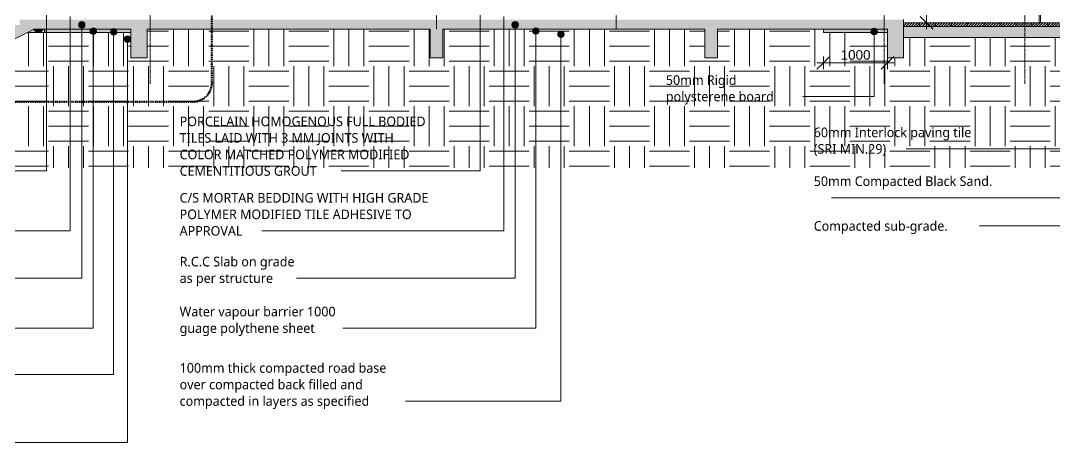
# Model space of a CAD drawing. Header units: millimetres. Extents: x -25665 to 60211, y -6376 to 13478.
# Drawn here: x -8748 to 7374, y -6250 to 333 of the extents above; entities that cross this region are included whole.
import ezdxf

# ---------------------------------------------------------------- set-up
doc = ezdxf.new("R2010")
doc.units = ezdxf.units.MM
doc.linetypes.add('Callout Boundary', pattern=[2.38125, 1.190625, -1.190625])
doc.linetypes.add('Grid Line', pattern=[22.225, 12.7, -3.175, 3.175, -3.175])
for name, color, linetype, lineweight in [('A-ANNO-DIMS', 211, 'Continuous', 9), ('A-ANNO-DIMS-100', 211, 'Continuous', 9), ('A-ANNO-SYMB', 150, 'Continuous', 9), ('A-DETL-GENF', 92, 'Continuous', 9), ('A-DETL-THIN', 151, 'Continuous', 9), ('A-FLOR-PATT', 8, 'Continuous', 35), ('A-GENM', 13, 'Continuous', 9), ('A-WALL', 113, 'Continuous', 9), ('G-ANNO-TEXT', 231, 'Continuous', 9), ('S-GRID', 1, 'Continuous', 9), ('S-STRS', 31, 'Continuous', 9)]:
    doc.layers.add(name, color=color, linetype=linetype, lineweight=lineweight)
doc.styles.add('Arial_4', font='arial.ttf', dxfattribs={"height": 150})
doc.styles.add('Lucida Sans Unicode_2', font='l_10646.ttf', dxfattribs={"height": 150})
doc.dimstyles.new('100', dxfattribs={"dimscale": 304.8, "dimtxt": 153.03891, "dimasz": 0.656168, "dimexe": 0.328084, "dimexo": 0.0625, "dimgap": 0.016404, "dimtad": 1, "dimdec": 0, "dimzin": 0, "dimdsep": 46, "dimtxsty": 'Arial_4', "dimblk1": 'OBLIQUE', "dimblk2": 'OBLIQUE', "dimsah": 1, "dimcen": 0.09, "dimdle": 0.328084, "dimazin": 0, "dimtfac": 1, "dimtdec": 4, "dimtix": 1, "dimtmove": 0, "dimatfit": 3, "dimfxl": 0.328084, "dimfxlon": 1, "dimtvp": 1, "dimtolj": 1, "dimtzin": 0, "dimarcsym": 2})
pattern_1 = [(45, (-2066.66, 4700), (-21.2132, 21.2132), [])]

# ---------------------------------------------------------------- blocks, each defined once
blk = doc.blocks.new('Generic Models 2 - Generic Models 1-700113-Section - A')
at = {"layer": 'A-GENM'}
for p in [(7037, 8750), (7137, 300)]:
    blk.add_line(p, (7137, 8750), dxfattribs=at)
blk = doc.blocks.new('DIMBLOCK28-Section - A')
at = {"layer": 'A-ANNO-DIMS-100', "transparency": 16777216}
for p, q in [((5382, 1650), (5282, 1750)), ((5282, 1650), (5482, 1650)), ((5382, 1650), (5282, 1650)), ((5382, 1650), (5382, 200)), ((5382, 1650), (5482, 1550)), ((5382, 300), (5282, 400)), ((5482, 300), (5282, 300)), ((5382, 300), (5482, 200)), ((5382, 300), (5482, 300))]:
    blk.add_line(p, q, dxfattribs=at)
at = {"layer": 'A-ANNO-DIMS-100', "color": 0, "transparency": 16777216, "insert": (5182, 744), "char_height": 150, "width": 553.77, "attachment_point": 1, "rotation": 90, "line_spacing_factor": 0.941778, "style": 'Arial_4'}
blk.add_mtext('1350', dxfattribs=at)
blk = doc.blocks.new('_Oblique')
at = {"color": 0, "linetype": 'ByBlock', "lineweight": -2}
blk.add_line((-0.5, -0.5), (0.5, 0.5), dxfattribs=at)
blk = doc.blocks.new('DIMBLOCK33-Section - A')
at = {"layer": 'A-ANNO-DIMS-100', "transparency": 16777216}
for p, q in [((3772, -326), (3872, -226)), ((3772, -226), (3772, -426)), ((3772, -326), (3772, -226)), ((4772, -326), (4872, -226)), ((4772, -226), (4772, -426)), ((4772, -326), (4772, -226)), ((3672, -326), (4872, -326)), ((3772, -326), (3672, -426)), ((4772, -326), (4672, -426))]:
    blk.add_line(p, q, dxfattribs=at)
at = {"layer": 'A-ANNO-DIMS-100', "color": 0, "transparency": 16777216, "insert": (4041, -127), "char_height": 150, "width": 553.77, "attachment_point": 1, "line_spacing_factor": 0.941778, "style": 'Arial_4'}
blk.add_mtext('1000', dxfattribs=at)

msp = doc.modelspace()

# ---------------------------------------------------------------- hatches: boundary and pattern name
at = {"layer": 'A-DETL-GENF'}
msp.add_hatch(color=253, dxfattribs=at).paths.add_polyline_path([(-7027.8, -250), (-6777.8, -250), (-6777.8, 200), (-2362.8, 200), (-2362.8, -250), (-2162.8, -250), (-2162.8, 200), (1922.2, 200), (1922.2, -250), (2122.2, -250), (2122.2, 200), (4772.2, 200), (4772.2, -250), (5022.2, -250), (5022.2, 350), (-8763.1, 350), (-8763.1, 263.3), (-9063.1, 262.5), (-9063.1, 146.7), (-9363.1, 145.8), (-9363.1, -230), (-9113.1, -230), (-9113.1, -84.8), (-8543.6, 200), (-7027.8, 200), (-7027.8, -230)])
h = msp.add_hatch(dxfattribs=at)
h.set_pattern_fill('FP_18', color=253, style=0, pattern_type=2)
h.set_pattern_definition([(0, (-2066.66, 4700), (625, 625), [625, -625]), (0, (-2066.66, 4934.4), (625, 625), [625, -625]), (0, (-2066.66, 5168.75), (625, 625), [625, -625]), (90, (-1988.54, 5246.9), (-625, 625), [625, -625]), (90, (-1754.16, 5246.9), (-625, 625), [625, -625]), (90, (-1519.8, 5246.9), (-625, 625), [625, -625])])
h.paths.add_polyline_path([(-18420.8, -1964.6), (14072.6, -1964.6), (14072.6, 71.5), (13122.2, 71.5), (13122.2, -234.1), (13047.2, -234.1), (13047.2, -282.7), (13018.1, -234.1), (12922.2, -234.1), (12922.1, 150), (9972.2, 150), (9972.2, 50), (9992.2, 50), (9992.2, -100), (9572.2, -100), (9572.2, 70), (5022.2, 70), (5022.2, -250), (4772.2, -250), (4772.2, 150), (3772.2, 150), (3772.2, 200), (2122.2, 200), (2122.2, -250), (1922.2, -250), (1922.2, 200), (-2162.8, 200), (-2162.8, -250), (-2362.8, -250), (-2362.8, 200), (-6777.8, 200), (-6777.8, -250), (-7027.8, -250), (-7027.8, 150), (-8643.6, 150), (-9113.1, -84.8), (-9113.1, -230), (-18420.8, -230), (-18420.8, -434.3)])
at = {"layer": 'A-DETL-GENF', "lineweight": 18}
h = msp.add_hatch(dxfattribs=at)
h.set_pattern_fill('FP_14', color=250, style=0, pattern_type=2)
h.set_pattern_definition(pattern_1)
h.paths.add_polyline_path([(5272.2, 240), (5272.2, 300), (5022.2, 300), (5022.2, 240), (5088, 240)])
at = {"layer": 'A-DETL-GENF'}
h = msp.add_hatch(dxfattribs=at)
h.set_pattern_fill('FP_13', style=0, pattern_type=2)
h.set_pattern_definition([(0, (-2066.66, 4700), (121.92, 30.48), [10.058, -81.382, 10.058, -81.382, -487.68]), (0, (-2066.66, 4700), (121.92, 30.48), [-182.88, 10.058, -172.822, 10.058, -81.382, -213.36]), (0, (-2066.66, 4700), (121.92, 30.48), [-457.2, 10.058, -50.902, 10.058, -142.342]), (120, (-2020.94, 4715.24), (-87.356454, 90.34582), [10.058, -81.382, 10.058, -81.382, -487.68]), (120, (-2020.94, 4715.24), (-87.356454, 90.34582), [-182.88, 10.058, -172.822, 10.058, -81.382, -213.36]), (120, (-2020.94, 4715.24), (-87.356454, 90.34582), [-457.2, 10.058, -50.902, 10.058, -142.342]), (240, (-2005.7, 4776.2), (-34.563546, -120.82582), [10.058, -81.382, 10.058, -81.382, -487.68]), (240, (-2005.7, 4776.2), (-34.563546, -120.82582), [-182.88, 10.058, -172.822, 10.058, -81.382, -213.36]), (240, (-2005.7, 4776.2), (-34.563546, -120.82582), [-457.2, 10.058, -50.902, 10.058, -142.342])])
h.paths.add_polyline_path([(5041.4, 70), (9572.2, 70), (9572.2, 150), (9822.2, 150), (9822.2, 240), (5022.2, 240), (5022.2, 70)])
at = {"layer": 'A-DETL-GENF', "lineweight": 18}
h = msp.add_hatch(dxfattribs=at)
h.set_pattern_fill('FP_14', color=250, style=0, pattern_type=2)
h.set_pattern_definition(pattern_1)
h.paths.add_polyline_path([(5522.2, 240), (5522.2, 300), (5272.2, 300), (5272.2, 240)])
h = msp.add_hatch(dxfattribs=at)
h.set_pattern_fill('FP_14', color=250, style=0, pattern_type=2)
h.set_pattern_definition(pattern_1)
h.paths.add_polyline_path([(5772.2, 240), (5772.2, 300), (5522.2, 300), (5522.2, 240)])
h = msp.add_hatch(dxfattribs=at)
h.set_pattern_fill('FP_14', color=250, style=0, pattern_type=2)
h.set_pattern_definition(pattern_1)
h.paths.add_polyline_path([(5949.2, 240), (6022.2, 240), (6022.2, 300), (5772.2, 300), (5772.2, 240), (5844.2, 240)])
h = msp.add_hatch(dxfattribs=at)
h.set_pattern_fill('FP_14', color=250, style=0, pattern_type=2)
h.set_pattern_definition(pattern_1)
h.paths.add_polyline_path([(6272.2, 240), (6272.2, 300), (6022.2, 300), (6022.2, 240)])
h = msp.add_hatch(dxfattribs=at)
h.set_pattern_fill('FP_14', color=250, style=0, pattern_type=2)
h.set_pattern_definition(pattern_1)
h.paths.add_polyline_path([(6272.2, 240), (6522.2, 240), (6522.2, 300), (6272.2, 300)])
h = msp.add_hatch(dxfattribs=at)
h.set_pattern_fill('FP_14', color=250, style=0, pattern_type=2)
h.set_pattern_definition(pattern_1)
h.paths.add_polyline_path([(6772.2, 240), (6772.2, 300), (6522.2, 300), (6522.2, 240)])
h = msp.add_hatch(dxfattribs=at)
h.set_pattern_fill('FP_14', color=250, style=0, pattern_type=2)
h.set_pattern_definition(pattern_1)
h.paths.add_polyline_path([(7022.2, 240), (7022.2, 300), (6772.2, 300), (6772.2, 240)])
h = msp.add_hatch(dxfattribs=at)
h.set_pattern_fill('FP_14', color=250, style=0, pattern_type=2)
h.set_pattern_definition(pattern_1)
h.paths.add_polyline_path([(7137.2, 240), (7272.2, 240), (7272.2, 300), (7022.2, 300), (7022.2, 240), (7037.2, 240)])
h = msp.add_hatch(dxfattribs=at)
h.set_pattern_fill('FP_14', color=250, style=0, pattern_type=2)
h.set_pattern_definition(pattern_1)
h.paths.add_polyline_path([(7522.2, 240), (7522.2, 300), (7272.2, 300), (7272.2, 240)])
at = {"layer": 'A-FLOR-PATT'}
h = msp.add_hatch(color=256, dxfattribs=at)
h.paths.add_polyline_path([(-7251.2, 150), (-7027.8, 150), (-7027.8, 200), (-8391.1, 200), (-8424.1, 150), (-8178.1, 150)])
h.paths.add_polyline_path([(-8543.6, 150), (-8511.8, 150), (-8558.4, 192.6), (-8643.6, 150), (-8553.1, 150)])
msp.add_hatch(color=256, dxfattribs=at).paths.add_polyline_path([(4372.2, 150), (4772.2, 150), (4772.2, 200), (3772.2, 200), (3772.2, 150), (3918.4, 150)])
at = {"layer": 'G-ANNO-TEXT'}
h = msp.add_hatch(color=7, dxfattribs=at)
edge = h.paths.add_edge_path()
edge.add_arc((-7795.5, 267.1), 50, 0, 360)
h = msp.add_hatch(color=7, dxfattribs=at)
edge = h.paths.add_edge_path()
edge.add_arc((-7616.3, 169.5), 50, 0, 360)
h = msp.add_hatch(color=7, dxfattribs=at)
edge = h.paths.add_edge_path()
edge.add_arc((-7298.5, 157.9), 50, 0, 360)
h = msp.add_hatch(color=7, dxfattribs=at)
edge = h.paths.add_edge_path()
edge.add_arc((-1035.5, 267.1), 50, 0, 360)
h = msp.add_hatch(color=7, dxfattribs=at)
edge = h.paths.add_edge_path()
edge.add_arc((-713.5, 171), 50, 0, 360)
h = msp.add_hatch(color=7, dxfattribs=at)
edge = h.paths.add_edge_path()
edge.add_arc((-321.4, 119.3), 50, 0, 360)
h = msp.add_hatch(color=7, dxfattribs=at)
edge = h.paths.add_edge_path()
edge.add_arc((4564.5, 161.8), 50, 0, 360)
h = msp.add_hatch(color=7, dxfattribs=at)
edge = h.paths.add_edge_path()
edge.add_arc((-7081.4, 45.2), 50, 0, 360)
at = {"layer": 'S-STRS'}
msp.add_hatch(color=256, dxfattribs=at).paths.add_polyline_path([(-8511.4, 150), (-8424.1, 150), (-8391.1, 200), (-8543.6, 200), (-8558.4, 192.6), (-8511.8, 150)])

# ---------------------------------------------------------------- linework, layer by layer
at = {"layer": 'A-ANNO-SYMB', "linetype": 'Callout Boundary', "lineweight": 50}
for p, q in [((-5766, -636.1), (-5766, 8763.1)), ((-10267.7, -936.1), (-6066, -936.1))]:
    msp.add_line(p, q, dxfattribs=at)
msp.add_arc((-6066, -636.1), 300, 270, 0, dxfattribs=at)
at = {"layer": 'A-DETL-THIN'}
for p, q in [((5022.2, 70), (5022.2, 350)), ((-8643.6, 150), (-8543.6, 200)), ((-8543.6, 200), (-7027.8, 200)), ((-7027.8, 200), (-7027.8, 150)), ((-2362.8, 200), (-6777.8, 200)), ((-6777.8, 200), (-6777.8, -250)), ((-2362.8, -250), (-2362.8, 200)), ((1922.2, 200), (-2162.8, 200)), ((-2162.8, 200), (-2162.8, -250)), ((1922.2, -250), (1922.2, 200)), ((3772.2, 200), (2122.2, 200)), ((2122.2, 200), (2122.2, -250)), ((3772.2, 200), (4772.2, 200)), ((3772.2, 150), (3772.2, 200)), ((4772.2, 200), (4772.2, 150)), ((5272.2, 300), (5022.2, 300)), ((5022.2, 240), (5272.2, 240)), ((5272.2, 300), (5272.2, 240)), ((5522.2, 300), (5272.2, 300)), ((5272.2, 240), (5522.2, 240)), ((5522.2, 300), (5522.2, 240)), ((5772.2, 300), (5522.2, 300)), ((5522.2, 240), (5772.2, 240)), ((5772.2, 300), (5772.2, 240)), ((6022.2, 300), (5772.2, 300)), ((5772.2, 240), (6022.2, 240)), ((6022.2, 300), (6022.2, 240)), ((6272.2, 300), (6022.2, 300)), ((6022.2, 240), (6272.2, 240)), ((6272.2, 300), (6272.2, 240)), ((6522.2, 300), (6272.2, 300)), ((6272.2, 240), (6522.2, 240)), ((6522.2, 300), (6522.2, 240)), ((6772.2, 300), (6522.2, 300)), ((6522.2, 240), (6772.2, 240)), ((6772.2, 300), (6772.2, 240)), ((7022.2, 300), (6772.2, 300)), ((6772.2, 240), (7022.2, 240)), ((7022.2, 300), (7022.2, 240)), ((7272.2, 300), (7022.2, 300)), ((7022.2, 240), (7272.2, 240)), ((7272.2, 300), (7272.2, 240)), ((7522.2, 300), (7272.2, 300)), ((7272.2, 240), (7522.2, 240)), ((-8643.6, 150), (-9113.1, -84.8)), ((-7027.8, 150), (-8643.6, 150)), ((-7027.8, -250), (-7027.8, 150)), ((4772.2, 150), (3772.2, 150)), ((4772.2, -250), (4772.2, 150)), ((9572.2, 70), (5022.2, 70)), ((5022.2, 70), (5022.2, -250)), ((-6777.8, -250), (-7027.8, -250)), ((-2162.8, -250), (-2362.8, -250)), ((2122.2, -250), (1922.2, -250)), ((5022.2, -250), (4772.2, -250))]:
    msp.add_line(p, q, dxfattribs=at)
at = {"layer": 'A-WALL'}
msp.add_line((7157.2, 2700), (7157.2, 300), dxfattribs=at)
at = {"layer": 'G-ANNO-TEXT', "color": 7}
for p, q in [((-8343.1, 445.6), (-8343.1, -2013.8)), ((-7974.8, 398.1), (-7974.8, -2948.7)), ((-1583.1, 445.6), (-1583.1, -2013.8)), ((-1214.8, 398.1), (-1214.8, -2948.7)), ((-7795.5, 267.1), (-7795.5, -3687)), ((-7616.3, 169.5), (-7616.3, -4467)), ((-1035.5, 267.1), (-1035.5, -3687)), ((-713.5, 171), (-713.5, -4467)), ((4564.5, 161.8), (4564.5, -852.5)), ((-7298.5, 157.9), (-7298.5, -5192.4)), ((-7081.4, 45.2), (-7081.4, -6250.3)), ((-321.4, 119.3), (-321.4, -5605)), ((3885, -852.5), (3449.7, -852.5)), ((4564.5, -852.5), (3885, -852.5)), ((6976, -1669.5), (5061.3, -1669.5)), ((8307, -1669.5), (6976, -1669.5)), ((-8654.2, -2013.8), (-10510.6, -2013.8)), ((-8343.1, -2013.8), (-8654.2, -2013.8)), ((-1894.2, -2013.8), (-3750.6, -2013.8)), ((-1583.1, -2013.8), (-1894.2, -2013.8)), ((8336.6, -2431.7), (3897.1, -2431.7)), ((6585, -2872.2), (6205.6, -2872.2)), ((8854.6, -2872.2), (6585, -2872.2)), ((-8313.5, -2948.7), (-11747.6, -2948.7)), ((-7974.8, -2948.7), (-8313.5, -2948.7)), ((-1553.5, -2948.7), (-4987.6, -2948.7)), ((-1214.8, -2948.7), (-1553.5, -2948.7)), ((-7795.5, -3687), (-10593.5, -3687)), ((-3833.5, -3687), (-4445.2, -3687)), ((-1035.5, -3687), (-3833.5, -3687)), ((-7616.3, -4467), (-10882.5, -4467)), ((-2909.3, -4467), (-3724.2, -4467)), ((-713.5, -4467), (-2909.3, -4467)), ((-7298.5, -5192.4), (-9669.3, -5192.4)), ((-2390.6, -5605), (-2745.2, -5605)), ((-321.4, -5605), (-2390.6, -5605)), ((-7081.4, -6250.3), (-9150.6, -6250.3))]:
    msp.add_line(p, q, dxfattribs=at)
for centre in [(-7795.5, 267.1), (-7616.3, 169.5), (-7298.5, 157.9), (-1035.5, 267.1), (-713.5, 171), (-321.4, 119.3), (4564.5, 161.8), (-7081.4, 45.2)]:
    msp.add_circle(centre, 50, dxfattribs=at)
at = {"layer": 'S-GRID', "linetype": 'Grid Line'}
for p, q in [((-6727.8, -653.8), (-6727.8, 11966.5)), ((-2262.8, 200), (-2262.8, 11854.4)), ((537.2, 200), (537.2, 11854.4)), ((4722.2, -653.8), (4722.2, 11854.4)), ((6912.2, -653.8), (6912.2, 11854.4))]:
    msp.add_line(p, q, dxfattribs=at)
at = {"layer": 'S-STRS', "lineweight": 25}
msp.add_line((-8377.8, 200), (-8377.8, 150), dxfattribs=at)

# ---------------------------------------------------------------- block references
at = {"layer": 'A-GENM'}
msp.add_blockref('Generic Models 2 - Generic Models 1-700113-Section - A', (0, 0), dxfattribs=at)

# ---------------------------------------------------------------- texts
at = {"layer": 'G-ANNO-TEXT', "color": 7, "char_height": 150, "attachment_point": 1, "style": 'Lucida Sans Unicode_2'}
for s, insert, width in [('50mm Rigid ', (1315.1, -519.6), 1587.341), ('polysterene board ', (1315.1, -777.5), 2340.927), ('PORCELAIN HOMOGENOUS FULL BODIED ', (-6268.9, -1164.9), 5058.648), ('TILES LAID WITH 3 MM JOINTS WITH ', (-6268.9, -1422.8), 4513.501), ('60mm Interlock paving tile ', (3621.2, -1336.6), 3431.222), ('(SRI MIN.29)', (3621.2, -1594.5), 1499.156), ('COLOR MATCHED POLYMER MODIFIED  ', (-6268.9, -1680.8), 4922.361), ('CEMENTITIOUS GROUT', (-6268.9, -1938.8), 2805.906), ('50mm Compacted Black Sand.', (3621.2, -2098.7), 3775.948), ('C/S MORTAR BEDDING WITH HIGH GRADE ', (-6268.9, -2357.8), 5259.07), ('POLYMER MODIFIED TILE ADHESIVE TO ', (-6268.9, -2615.8), 4866.243), ('APPROVAL', (-6268.9, -2873.7), 1306.751), ('Compacted sub-grade.', (3621.2, -2797.2), 2886.075), ('R.C.C Slab on grade ', (-6268.9, -3354), 2541.349), ('as per structure', (-6268.9, -3612), 1964.134), ('Water vapour barrier 1000 ', (-6268.9, -4134), 3367.088), ('guage polythene sheet', (-6268.9, -4392), 2837.974), ('100mm thick compacted road base ', (-6268.9, -5014), 4457.382), ('over compacted back filled and ', (-6268.9, -5272), 3976.37), ('compacted in layers as specified', (-6268.9, -5530), 4024.471)]:
    msp.add_mtext(s, dxfattribs=dict(at, insert=insert, width=width))

# ---------------------------------------------------------------- dimensions: what is measured, and where the dimension line sits
at = {"layer": 'A-ANNO-DIMS'}
dim = msp.add_linear_dim(base=(5382, 300), p1=(5282, 1650), p2=(5482, 300), angle=90, dimstyle='100', override={"dimpost": '<>', "dimfxl": 1364.734406}, dxfattribs=at)
dim.commit()
dim.dimension.update_dxf_attribs({"geometry": 'DIMBLOCK28-Section - A', "text_midpoint": (5300.3, 975)})
dim = msp.add_linear_dim(base=(4772.2, -326.3), p1=(3772.2, -226.3), p2=(4772.2, -226.3), dimstyle='100', override={"dimpost": '<>', "dimfxl": 999.99985}, dxfattribs=at)
dim.commit()
dim.dimension.update_dxf_attribs({"geometry": 'DIMBLOCK33-Section - A', "text_midpoint": (4272.2, -244.7)})

doc.saveas('drawing.dxf')
